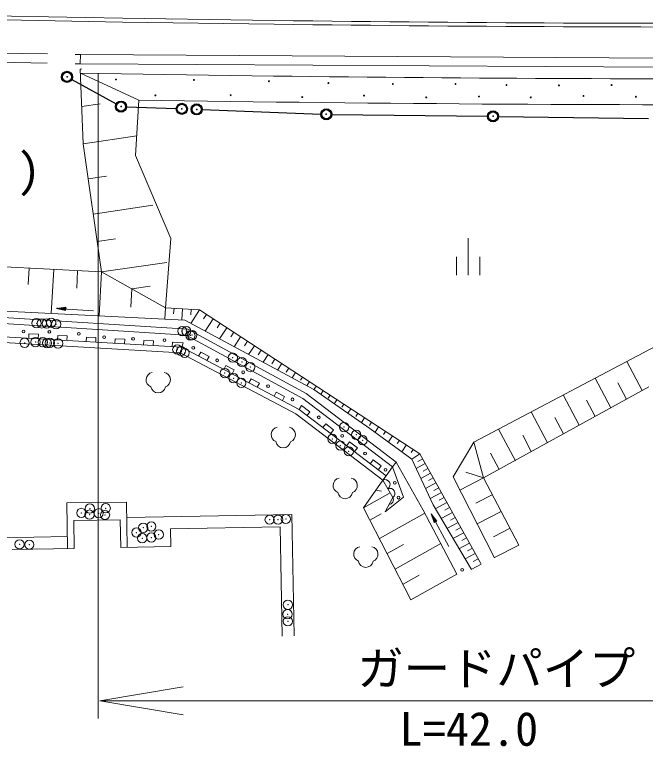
# Model space of a CAD drawing. Units: millimetres, scale not verified. Extents: x 40000 to 680000, y 20000 to 380000.
# Drawn here: x 145780 to 179825, y 235062 to 274594 of the extents above; entities that cross this region are included whole.
import ezdxf
from ezdxf.enums import TextEntityAlignment as Align

# ---------------------------------------------------------------- set-up
doc = ezdxf.new("R2010")
doc.units = ezdxf.units.MM
doc.header["$LTSCALE"] = 1000
doc.header["$PDMODE"] = 32
doc.header["$PDSIZE"] = 500
doc.linetypes.add('DASHED', pattern=[7.5, 6, -1.5])
for name, color, linetype, lineweight in [('M-BGD', 7, 'Continuous', 13), ('M-BMK-ROW', 30, 'Continuous', 25), ('M-STR-HTXT', 7, 'Continuous', 13)]:
    doc.layers.add(name, color=color, linetype=linetype, lineweight=lineweight)
doc.styles.add('ＭＳ ゴシック', font='')
doc.styles.get('ＭＳ ゴシック').set_extended_font_data('MS Gothic')

# ---------------------------------------------------------------- blocks, each defined once
blk = doc.blocks.new('open_arrow')
at = {"color": 0, "linetype": 'Continuous', "lineweight": -2}
blk.add_lwpolyline([(7.5, 1.25), (0, 0), (7.5, -1.25)], dxfattribs=at)

msp = doc.modelspace()

# ---------------------------------------------------------------- linework, layer by layer
at = {"layer": 'M-BGD'}
for p, q in [((149320, 271938), (149329, 272438)), ((149329, 272438), (192956, 272175)), ((149385, 271660), (149314, 271652)), ((149380, 271639), (149314, 271652)), ((149314, 271652), (149485, 267621)), ((149326, 271938), (192966, 271675)), ((152483, 269982), (149331, 271438)), ((149400, 269637), (150389, 269782)), ((152311, 266981), (152483, 269982)), ((149485, 267621), (152372, 268047)), ((149485, 267621), (150473, 260693)), ((154206, 262507), (152311, 266981)), ((149756, 265722), (150745, 265868)), ((150027, 263823), (153243, 264298)), ((153922, 258760), (154206, 262507)), ((170260, 262511), (170260, 260511)), ((150238, 262339), (151227, 262485)), ((169627, 261511), (169627, 260511)), ((170893, 261511), (170893, 260511)), ((142867, 261093), (150473, 260693)), ((150473, 260693), (153990, 261211)), ((146558, 260899), (146509, 260008)), ((147891, 260829), (147760, 258448)), ((149182, 260761), (149130, 259822)), ((150473, 260693), (150343, 258320)), ((150473, 260693), (153922, 258760)), ((152100, 259781), (152045, 258783)), ((152100, 259781), (153089, 259927)), ((170571, 251500), (186595, 259957)), ((154958, 258091), (142261, 258721)), ((148046, 258726), (148543, 258781)), ((148046, 258726), (150042, 258598)), ((148046, 258726), (148532, 258608)), ((148051, 258725), (148052, 258726)), ((148054, 258724), (148054, 258727)), ((148056, 258724), (148057, 258727)), ((148058, 258723), (148059, 258727)), ((148061, 258722), (148062, 258728)), ((148063, 258722), (148065, 258728)), ((148066, 258721), (148067, 258728)), ((148068, 258721), (148070, 258728)), ((148071, 258720), (148073, 258729)), ((148073, 258719), (148075, 258729)), ((148075, 258719), (148078, 258729)), ((148078, 258718), (148081, 258730)), ((148080, 258718), (148083, 258730)), ((148083, 258717), (148086, 258730)), ((148085, 258716), (148089, 258731)), ((148088, 258716), (148091, 258731)), ((148090, 258715), (148094, 258731)), ((148092, 258715), (148097, 258731)), ((148095, 258714), (148099, 258732)), ((148097, 258713), (148102, 258732)), ((148100, 258713), (148104, 258732)), ((148102, 258712), (148107, 258733)), ((148104, 258712), (148110, 258733)), ((148107, 258711), (148112, 258733)), ((148109, 258710), (148115, 258733)), ((148112, 258710), (148118, 258734)), ((148114, 258709), (148120, 258734)), ((148117, 258709), (148123, 258734)), ((148119, 258708), (148126, 258735)), ((148121, 258708), (148128, 258735)), ((148124, 258707), (148131, 258735)), ((148126, 258706), (148134, 258736)), ((148129, 258706), (148136, 258736)), ((148131, 258705), (148139, 258736)), ((148134, 258705), (148142, 258736)), ((148136, 258704), (148144, 258737)), ((148139, 258703), (148147, 258737)), ((148141, 258703), (148150, 258737)), ((148143, 258702), (148152, 258738)), ((148146, 258702), (148155, 258738)), ((148148, 258701), (148157, 258738)), ((148151, 258700), (148160, 258739)), ((148153, 258700), (148163, 258739)), ((148156, 258699), (148165, 258739)), ((148158, 258699), (148168, 258739)), ((148160, 258698), (148171, 258740)), ((148163, 258697), (148173, 258740)), ((148165, 258697), (148176, 258740)), ((148168, 258696), (148179, 258741)), ((148170, 258696), (148181, 258741)), ((148173, 258695), (148184, 258741)), ((148175, 258695), (148187, 258741)), ((148177, 258694), (148189, 258742)), ((148180, 258693), (148192, 258742)), ((148182, 258693), (148195, 258742)), ((148185, 258692), (148197, 258743)), ((148187, 258692), (148200, 258743)), ((148190, 258691), (148203, 258743)), ((148192, 258690), (148205, 258744)), ((148194, 258690), (148208, 258744)), ((148197, 258689), (148210, 258744)), ((148199, 258689), (148213, 258744)), ((148202, 258688), (148216, 258745)), ((148204, 258688), (148218, 258745)), ((148207, 258687), (148221, 258745)), ((148209, 258686), (148224, 258746)), ((148211, 258686), (148226, 258746)), ((148214, 258685), (148229, 258746)), ((148216, 258685), (148232, 258746)), ((148219, 258684), (148234, 258747)), ((148221, 258683), (148237, 258747)), ((148224, 258683), (148240, 258747)), ((148226, 258682), (148242, 258748)), ((148228, 258682), (148245, 258748)), ((148231, 258681), (148248, 258748)), ((148233, 258680), (148250, 258749)), ((148236, 258680), (148253, 258749)), ((148238, 258679), (148256, 258749)), ((148241, 258679), (148258, 258749)), ((148243, 258678), (148261, 258750)), ((148245, 258677), (148263, 258750)), ((148248, 258677), (148266, 258750)), ((148250, 258676), (148269, 258751)), ((148253, 258676), (148271, 258751)), ((148255, 258675), (148274, 258751)), ((148258, 258674), (148277, 258751)), ((148260, 258674), (148279, 258752)), ((148262, 258673), (148282, 258752)), ((148265, 258673), (148285, 258752)), ((148267, 258672), (148287, 258753)), ((148270, 258672), (148290, 258753)), ((148272, 258671), (148293, 258753)), ((148275, 258670), (148295, 258754)), ((148277, 258670), (148298, 258754)), ((148279, 258669), (148301, 258754)), ((148282, 258669), (148303, 258754)), ((148284, 258668), (148306, 258755)), ((148287, 258667), (148309, 258755)), ((148289, 258667), (148311, 258755)), ((148292, 258666), (148314, 258756)), ((148294, 258666), (148316, 258756)), ((148296, 258665), (148319, 258756)), ((148299, 258664), (148322, 258757)), ((148301, 258664), (148324, 258757)), ((148304, 258663), (148327, 258757)), ((148306, 258663), (148330, 258757)), ((148309, 258662), (148332, 258758)), ((148311, 258662), (148335, 258758)), ((148313, 258661), (148338, 258758)), ((148316, 258660), (148340, 258759)), ((148318, 258660), (148343, 258759)), ((148321, 258659), (148346, 258759)), ((148323, 258659), (148348, 258759)), ((148326, 258658), (148351, 258760)), ((148328, 258657), (148354, 258760)), ((148330, 258657), (148356, 258760)), ((148333, 258656), (148359, 258761)), ((148335, 258656), (148362, 258761)), ((148338, 258655), (148364, 258761)), ((148340, 258654), (148367, 258762)), ((148343, 258654), (148369, 258762)), ((148345, 258653), (148372, 258762)), ((148347, 258653), (148375, 258762)), ((148350, 258652), (148377, 258763)), ((148352, 258652), (148380, 258763)), ((148355, 258651), (148383, 258763)), ((148357, 258650), (148385, 258764)), ((148360, 258650), (148388, 258764)), ((148362, 258649), (148391, 258764)), ((148364, 258649), (148393, 258764)), ((148367, 258648), (148396, 258765)), ((148369, 258647), (148399, 258765)), ((148372, 258647), (148401, 258765)), ((148374, 258646), (148404, 258766)), ((148377, 258646), (148407, 258766)), ((148379, 258645), (148409, 258766)), ((148381, 258644), (148412, 258766)), ((148384, 258644), (148415, 258767)), ((148386, 258643), (148417, 258767)), ((148389, 258643), (148420, 258767)), ((148391, 258642), (148422, 258768)), ((148394, 258641), (148425, 258768)), ((148396, 258641), (148428, 258768)), ((148398, 258640), (148430, 258769)), ((148401, 258640), (148433, 258769)), ((148403, 258639), (148436, 258769)), ((148406, 258638), (148438, 258769)), ((148408, 258638), (148441, 258770)), ((148411, 258637), (148444, 258770)), ((148413, 258637), (148446, 258770)), ((148415, 258636), (148449, 258771)), ((148418, 258636), (148452, 258771)), ((148420, 258635), (148454, 258771)), ((148423, 258634), (148457, 258772)), ((148425, 258634), (148460, 258772)), ((148428, 258633), (148462, 258772)), ((148430, 258633), (148465, 258772)), ((148432, 258632), (148468, 258773)), ((148435, 258631), (148470, 258773)), ((148437, 258631), (148473, 258773)), ((148440, 258630), (148475, 258774)), ((148442, 258630), (148478, 258774)), ((148445, 258629), (148481, 258774)), ((148447, 258628), (148483, 258774)), ((148450, 258628), (148486, 258775)), ((148452, 258627), (148489, 258775)), ((148454, 258627), (148491, 258775)), ((148457, 258626), (148494, 258776)), ((148459, 258626), (148497, 258776)), ((148462, 258625), (148499, 258776)), ((148464, 258624), (148502, 258777)), ((148467, 258624), (148505, 258777)), ((148469, 258623), (148507, 258777)), ((148471, 258623), (148510, 258777)), ((148474, 258622), (148513, 258778)), ((148476, 258621), (148515, 258778)), ((148479, 258621), (148518, 258778)), ((148481, 258620), (148521, 258779)), ((148484, 258620), (148523, 258779)), ((148486, 258619), (148526, 258779)), ((148488, 258618), (148528, 258779)), ((148491, 258618), (148531, 258780)), ((148493, 258617), (148534, 258780)), ((148496, 258617), (148536, 258780)), ((148498, 258616), (148539, 258781)), ((148501, 258615), (148542, 258781)), ((148503, 258615), (148543, 258775)), ((148505, 258614), (148542, 258761)), ((148508, 258614), (148541, 258747)), ((148510, 258613), (148540, 258733)), ((148513, 258612), (148539, 258719)), ((148515, 258612), (148538, 258705)), ((148518, 258611), (148537, 258691)), ((148520, 258611), (148537, 258677)), ((148522, 258610), (148536, 258663)), ((148525, 258610), (148535, 258650)), ((148527, 258609), (148534, 258636)), ((148530, 258608), (148533, 258622)), ((148543, 258781), (148532, 258608)), ((153922, 258760), (153888, 258144)), ((155764, 258643), (153922, 258760)), ((154364, 258432), (154383, 258731)), ((154805, 258098), (154843, 258702)), ((155285, 258373), (155304, 258673)), ((155764, 258643), (155286, 257914)), ((167654, 250863), (155764, 258643)), ((142238, 258420), (155131, 257608)), ((156133, 258402), (155968, 258151)), ((156502, 258161), (156065, 257495)), ((142213, 258091), (155037, 257283)), ((161929, 254336), (154958, 258091)), ((156871, 257919), (156706, 257668)), ((154805, 256622), (141371, 257412)), ((146538, 257108), (146552, 257358)), ((146552, 257358), (147069, 257327)), ((155131, 257608), (161521, 254125)), ((157240, 257677), (156845, 257075)), ((157610, 257436), (157445, 257185)), ((154722, 256327), (141682, 257093)), ((147055, 257078), (147069, 257327)), ((148088, 257017), (148103, 257267)), ((148103, 257267), (148619, 257236)), ((148605, 256987), (148619, 257236)), ((149638, 256926), (149653, 257176)), ((149653, 257176), (150169, 257145)), ((150155, 256896), (150169, 257145)), ((151188, 256835), (151203, 257085)), ((151203, 257085), (151720, 257054)), ((151705, 256805), (151720, 257054)), ((152738, 256744), (152753, 256993)), ((152753, 256993), (153270, 256963)), ((153255, 256714), (153270, 256963)), ((155037, 257283), (161341, 253848)), ((157980, 257194), (157626, 256654)), ((154288, 256653), (154303, 256902)), ((154303, 256902), (154874, 256869)), ((154805, 256622), (154874, 256869)), ((161138, 253266), (154805, 256622)), ((158350, 256951), (158185, 256701)), ((158720, 256709), (158407, 256233)), ((160998, 253001), (154722, 256327)), ((155710, 256143), (155827, 256364)), ((155827, 256364), (156279, 256124)), ((159090, 256467), (158926, 256216)), ((159461, 256224), (159190, 255811)), ((156162, 255903), (156279, 256124)), ((159832, 255982), (159667, 255731)), ((179658, 254290), (178830, 255859)), ((157067, 255424), (157184, 255645)), ((157184, 255645), (157636, 255405)), ((157519, 255184), (157636, 255405)), ((160203, 255739), (159974, 255389)), ((160575, 255496), (160437, 255287)), ((160946, 255253), (160758, 254967)), ((161318, 255009), (161208, 254842)), ((158424, 254704), (158541, 254925)), ((158541, 254925), (158993, 254686)), ((158876, 254465), (158993, 254686)), ((161690, 254766), (161544, 254543)), ((177966, 253356), (177121, 254957)), ((178812, 253823), (178345, 254707)), ((159781, 253985), (159898, 254206)), ((159898, 254206), (160350, 253966)), ((164960, 252241), (161929, 254336)), ((162062, 254522), (161953, 254355)), ((162435, 254279), (162303, 254078)), ((180012, 254485), (171086, 249561)), ((160233, 253745), (160350, 253966)), ((161341, 253848), (166174, 250160)), ((161521, 254125), (166375, 250423)), ((162807, 254035), (162698, 253868)), ((176259, 252415), (175397, 254047)), ((161138, 253266), (161273, 253477)), ((161273, 253477), (161717, 253139)), ((163180, 253791), (163036, 253571)), ((163554, 253547), (163444, 253379)), ((177112, 252885), (176645, 253770)), ((165660, 249447), (160956, 253027)), ((165842, 249685), (161138, 253266)), ((161566, 252941), (161717, 253139)), ((163927, 253302), (163770, 253063)), ((164301, 253058), (164191, 252891)), ((174537, 251465), (173659, 253130)), ((164674, 252813), (164505, 252555)), ((175398, 251940), (174931, 252824)), ((162421, 252289), (162572, 252488)), ((162572, 252488), (163000, 252163)), ((165048, 252569), (164939, 252401)), ((167220, 250579), (164960, 252241)), ((165423, 252324), (165235, 252038)), ((162849, 251964), (163000, 252163)), ((165797, 252079), (165687, 251911)), ((166172, 251833), (165958, 251507)), ((172810, 250490), (171905, 252205)), ((173669, 250986), (173203, 251871)), ((163704, 251313), (163855, 251512)), ((163855, 251512), (164283, 251186)), ((166547, 251588), (166437, 251421)), ((169448, 249618), (170571, 251500)), ((171086, 249561), (170571, 251500)), ((164131, 250987), (164283, 251186)), ((166922, 251343), (166681, 250975)), ((167297, 251097), (167188, 250930)), ((167654, 250863), (167220, 250579)), ((170938, 244949), (167654, 250863)), ((171926, 250025), (171459, 250909)), ((164987, 250336), (165138, 250535)), ((165138, 250535), (165566, 250210)), ((166375, 250423), (166174, 250160)), ((167833, 247825), (166375, 250423)), ((168364, 248104), (167220, 250579)), ((167947, 250337), (167454, 250072)), ((167805, 250591), (167541, 250449)), ((165414, 250011), (165566, 250210)), ((165842, 249685), (166174, 250160)), ((166174, 250160), (166762, 248527)), ((168090, 250079), (167826, 249937)), ((171086, 249561), (170136, 249875)), ((165660, 249447), (165842, 249685)), ((168233, 249821), (167702, 249536)), ((168378, 249561), (168113, 249419)), ((171674, 245248), (169448, 249618)), ((171086, 249561), (169814, 248907)), ((171086, 249561), (173000, 245930)), ((165660, 249447), (164613, 247952)), ((165660, 249447), (166189, 248507)), ((168522, 249300), (167953, 248994)), ((164613, 247952), (166050, 248754)), ((165282, 248907), (165577, 248848)), ((168821, 248776), (168206, 248445)), ((168669, 249037), (168404, 248894)), ((171562, 248658), (170673, 248201)), ((166762, 248527), (165782, 247740)), ((165782, 247740), (166189, 248507)), ((168963, 248507), (168699, 248364)), ((148603, 248211), (151821, 248261)), ((148603, 248211), (148642, 245755)), ((151821, 248261), (151859, 245812)), ((164613, 247952), (167175, 242987)), ((170432, 244615), (168364, 248104)), ((169111, 248240), (168484, 247902)), ((169261, 247970), (168996, 247828)), ((160747, 247590), (151834, 247422)), ((160871, 241030), (160747, 247590)), ((164959, 247281), (165571, 247622)), ((165467, 246297), (167917, 247665)), ((169656, 244372), (167833, 247825)), ((168264, 247627), (168574, 247235)), ((168264, 247627), (168421, 247152)), ((168264, 247627), (169213, 245867)), ((168265, 247622), (168267, 247623)), ((168266, 247620), (168269, 247621)), ((168267, 247617), (168270, 247619)), ((168268, 247615), (168272, 247616)), ((168268, 247613), (168274, 247614)), ((168269, 247610), (168275, 247612)), ((168270, 247608), (168277, 247610)), ((168271, 247605), (168278, 247608)), ((168271, 247603), (168280, 247606)), ((168272, 247601), (168282, 247604)), ((168273, 247598), (168283, 247602)), ((168274, 247596), (168285, 247600)), ((168275, 247594), (168287, 247598)), ((168275, 247591), (168288, 247596)), ((168276, 247589), (168290, 247593)), ((168277, 247587), (168292, 247591)), ((168278, 247584), (168293, 247589)), ((168279, 247582), (168295, 247587)), ((168279, 247579), (168297, 247585)), ((168280, 247577), (168298, 247583)), ((168281, 247575), (168300, 247581)), ((168282, 247572), (168302, 247579)), ((168282, 247570), (168303, 247577)), ((168283, 247567), (168305, 247575)), ((168284, 247565), (168307, 247572)), ((168285, 247563), (168308, 247570)), ((168286, 247560), (168310, 247568)), ((168286, 247558), (168312, 247566)), ((168287, 247556), (168313, 247564)), ((168288, 247553), (168315, 247562)), ((168289, 247551), (168317, 247560)), ((168290, 247549), (168318, 247558)), ((168290, 247546), (168320, 247556)), ((168291, 247544), (168321, 247554)), ((168292, 247541), (168323, 247552)), ((168293, 247539), (168325, 247549)), ((168294, 247537), (168326, 247547)), ((168294, 247534), (168328, 247545)), ((168295, 247532), (168330, 247543)), ((168296, 247530), (168331, 247541)), ((168297, 247527), (168333, 247539)), ((168297, 247525), (168335, 247537)), ((168298, 247522), (168336, 247535)), ((168299, 247520), (168338, 247533)), ((168300, 247518), (168340, 247531)), ((168301, 247515), (168341, 247529)), ((168301, 247513), (168343, 247526)), ((168302, 247511), (168345, 247524)), ((168303, 247508), (168346, 247522)), ((168304, 247506), (168348, 247520)), ((168305, 247503), (168350, 247518)), ((168305, 247501), (168351, 247516)), ((168306, 247499), (168353, 247514)), ((168307, 247496), (168355, 247512)), ((168308, 247494), (168356, 247510)), ((168308, 247492), (168358, 247508)), ((168309, 247489), (168360, 247506)), ((168310, 247487), (168361, 247503)), ((168311, 247484), (168363, 247501)), ((168312, 247482), (168364, 247499)), ((168312, 247480), (168366, 247497)), ((168313, 247477), (168368, 247495)), ((168314, 247475), (168369, 247493)), ((168315, 247473), (168371, 247491)), ((168316, 247470), (168373, 247489)), ((168316, 247468), (168374, 247487)), ((168317, 247465), (168376, 247485)), ((168318, 247463), (168378, 247483)), ((168319, 247461), (168379, 247480)), ((168319, 247458), (168381, 247478)), ((168320, 247456), (168383, 247476)), ((168321, 247454), (168384, 247474)), ((168322, 247451), (168386, 247472)), ((169410, 247701), (168799, 247371)), ((172038, 247755), (170747, 247091)), ((148968, 247267), (151485, 247306)), ((148968, 247267), (148992, 245760)), ((151485, 247306), (151509, 245806)), ((168323, 247449), (168388, 247470)), ((168323, 247447), (168389, 247468)), ((168324, 247444), (168391, 247466)), ((168325, 247442), (168393, 247464)), ((168326, 247439), (168394, 247462)), ((168327, 247437), (168396, 247460)), ((168327, 247435), (168398, 247457)), ((168328, 247432), (168399, 247455)), ((168329, 247430), (168401, 247453)), ((168330, 247427), (168403, 247451)), ((168330, 247425), (168404, 247449)), ((168331, 247423), (168406, 247447)), ((168332, 247420), (168408, 247445)), ((168333, 247418), (168409, 247443)), ((168334, 247416), (168411, 247441)), ((168334, 247413), (168412, 247439)), ((168335, 247411), (168414, 247437)), ((168336, 247409), (168416, 247434)), ((168337, 247406), (168417, 247432)), ((168338, 247404), (168419, 247430)), ((168338, 247401), (168421, 247428)), ((168339, 247399), (168422, 247426)), ((168340, 247397), (168424, 247424)), ((168341, 247394), (168426, 247422)), ((168342, 247392), (168427, 247420)), ((168342, 247390), (168429, 247418)), ((168343, 247387), (168431, 247416)), ((168344, 247385), (168432, 247414)), ((168345, 247382), (168434, 247411)), ((168345, 247380), (168436, 247409)), ((168346, 247378), (168437, 247407)), ((168347, 247375), (168439, 247405)), ((168348, 247373), (168441, 247403)), ((168349, 247371), (168442, 247401)), ((168349, 247368), (168444, 247399)), ((168350, 247366), (168446, 247397)), ((168351, 247363), (168447, 247395)), ((168352, 247361), (168449, 247393)), ((168353, 247359), (168451, 247391)), ((168353, 247356), (168452, 247388)), ((168354, 247354), (168454, 247386)), ((168355, 247352), (168455, 247384)), ((168356, 247349), (168457, 247382)), ((168356, 247347), (168459, 247380)), ((168357, 247344), (168460, 247378)), ((168358, 247342), (168462, 247376)), ((168359, 247340), (168464, 247374)), ((168360, 247337), (168465, 247372)), ((168360, 247335), (168467, 247370)), ((168361, 247333), (168469, 247368)), ((168362, 247330), (168470, 247365)), ((168363, 247328), (168472, 247363)), ((168364, 247325), (168474, 247361)), ((168364, 247323), (168475, 247359)), ((168365, 247321), (168477, 247357)), ((168366, 247318), (168479, 247355)), ((168367, 247316), (168480, 247353)), ((168367, 247314), (168482, 247351)), ((168368, 247311), (168484, 247349)), ((168369, 247309), (168485, 247347)), ((168370, 247307), (168487, 247345)), ((168371, 247304), (168489, 247342)), ((168371, 247302), (168490, 247340)), ((168372, 247299), (168492, 247338)), ((168373, 247297), (168494, 247336)), ((168374, 247295), (168495, 247334)), ((168375, 247292), (168497, 247332)), ((168375, 247290), (168499, 247330)), ((168376, 247287), (168500, 247328)), ((168377, 247285), (168502, 247326)), ((168378, 247283), (168503, 247324)), ((168379, 247280), (168505, 247322)), ((168379, 247278), (168507, 247319)), ((168380, 247276), (168508, 247317)), ((168381, 247273), (168510, 247315)), ((168382, 247271), (168512, 247313)), ((168382, 247269), (168513, 247311)), ((168383, 247266), (168515, 247309)), ((168384, 247264), (168517, 247307)), ((168385, 247261), (168518, 247305)), ((168386, 247259), (168520, 247303)), ((168386, 247257), (168522, 247301)), ((168387, 247254), (168523, 247299)), ((168388, 247252), (168525, 247296)), ((168389, 247250), (168527, 247294)), ((168390, 247247), (168528, 247292)), ((168390, 247245), (168530, 247290)), ((168391, 247242), (168532, 247288)), ((168392, 247240), (168533, 247286)), ((168393, 247238), (168535, 247284)), ((168393, 247235), (168537, 247282)), ((168394, 247233), (168538, 247280)), ((168395, 247231), (168540, 247278)), ((168396, 247228), (168542, 247275)), ((168397, 247226), (168543, 247273)), ((168397, 247223), (168545, 247271)), ((168398, 247221), (168546, 247269)), ((168399, 247219), (168548, 247267)), ((168400, 247216), (168550, 247265)), ((168400, 247214), (168551, 247263)), ((168401, 247212), (168553, 247261)), ((168402, 247209), (168555, 247259)), ((168403, 247207), (168556, 247257)), ((168404, 247204), (168558, 247255)), ((168404, 247202), (168560, 247253)), ((168405, 247200), (168561, 247250)), ((168406, 247197), (168563, 247248)), ((168407, 247195), (168565, 247246)), ((168408, 247193), (168566, 247244)), ((168408, 247190), (168568, 247242)), ((168409, 247188), (168570, 247240)), ((168410, 247185), (168571, 247238)), ((168411, 247183), (168573, 247236)), ((168412, 247181), (168568, 247232)), ((168412, 247178), (168556, 247225)), ((168413, 247176), (168544, 247218)), ((168414, 247174), (168531, 247212)), ((168415, 247171), (168519, 247205)), ((168415, 247169), (168507, 247198)), ((168416, 247167), (168494, 247192)), ((168417, 247164), (168482, 247185)), ((168418, 247162), (168470, 247179)), ((168419, 247159), (168458, 247172)), ((168419, 247157), (168446, 247165)), ((168420, 247155), (168433, 247159)), ((168574, 247235), (168421, 247152)), ((169713, 247155), (169117, 246834)), ((169565, 247430), (169301, 247288)), ((160109, 246928), (154200, 246816)), ((154200, 246816), (154217, 245866)), ((160221, 241018), (160109, 246928)), ((169866, 246880), (169602, 246737)), ((172519, 246842), (171630, 246385)), ((148632, 246403), (144976, 246334)), ((170019, 246604), (169438, 246291)), ((170174, 246325), (169910, 246183)), ((165891, 245477), (166764, 245964)), ((166321, 244642), (168787, 246019)), ((170329, 246046), (169764, 245742)), ((173000, 245930), (171691, 245257)), ((148992, 245760), (145638, 245697)), ((154217, 245866), (151509, 245806)), ((170486, 245764), (170221, 245622)), ((170642, 245482), (170093, 245186)), ((170801, 245197), (170536, 245054)), ((170959, 244911), (170426, 244624)), ((166744, 243822), (167618, 244309)), ((167175, 242987), (169641, 244364))]:
    msp.add_line(p, q, dxfattribs=at)
for points in [[(141031, 274394), (141587, 274382), (151599, 274196), (159787, 274075)], [(141036, 274594), (141591, 274582), (151602, 274396), (159790, 274275)], [(149331, 271438), (151552, 271396), (159751, 271276)]]:
    msp.add_lwpolyline(points, dxfattribs=at)
at = {"layer": 'M-BGD', "linetype": 'DASHED'}
for points in [[(115448, 273183), (131539, 272799), (141551, 272582), (149329, 272438)], [(115436, 272683), (131528, 272299), (141541, 272082), (149320, 271938)]]:
    msp.add_lwpolyline(points, dxfattribs=at)
at = {"layer": 'M-BGD'}
for centre, radius in [((151251, 271090), 25), ((155457, 271066), 25), ((159505, 270995), 25), ((162715, 270900), 25), ((166193, 270852), 25), ((169577, 270852), 25), ((172328, 270789), 25), ((175159, 270773), 25), ((178005, 270789), 25), ((153378, 270228), 25), ((157441, 270236), 25), ((161307, 270141), 25), ((164644, 270220), 25), ((167996, 270125), 25), ((170842, 270172), 25), ((173641, 270125), 25), ((176487, 270204), 25), ((179317, 270157), 25), ((146263, 257475), 75), ((147652, 257463), 75), ((149243, 257348), 75), ((150615, 257175), 75), ((152172, 257083), 75), ((153867, 257002), 75), ((155423, 256587), 75), ((156715, 255918), 75), ((158110, 255272), 75), ((159459, 254523), 75), ((160773, 253808), 75), ((162192, 252839), 75), ((163460, 251836), 75), ((164694, 250879), 75), ((165801, 250003), 75), ((166300, 249305), 75), ((166498, 248500), 75), ((169938, 244603), 75)]:
    msp.add_circle(centre, radius, dxfattribs=at)
for centre, radius, start, end in [((183974, 2177622), 1903700, 269.27206, 270.27513), ((183974, 2177622), 1903500, 269.27206, 270.27513), ((183974, 2177622), 1906500, 269.27206, 270.24356), ((183974, 2177622), 1907900, 269.05427, 270.24184), ((153279, 254871), 403, 100.7561, 249.2973), ((153779, 254865), 409, 290.5662, 78.9611), ((153531, 254554), 399, 188.7398, 349.6111), ((160031, 251903), 403, 100.7561, 249.2973), ((160531, 251898), 409, 290.5662, 78.9611), ((160282, 251587), 399, 188.7398, 349.6111), ((163370, 249158), 403, 100.7561, 249.2973), ((163870, 249152), 409, 290.5662, 78.9611), ((165775, 249202), 270, 303.6641, 115.0274), ((163621, 248841), 399, 188.7398, 349.6111), ((166039, 248732), 270, 303.6641, 115.0274), ((165979, 248379), 246, 272.8041, 31.2912), ((164483, 245448), 403, 100.7561, 249.2973), ((164983, 245443), 409, 290.5662, 78.9611), ((164734, 245132), 399, 188.7398, 349.6111)]:
    msp.add_arc(centre, radius, start, end, dxfattribs=at)
for p in [(146961, 257922), (147245, 257913), (147508, 257904), (147753, 257950), (148018, 257867), (154832, 257496), (155049, 257496), (155267, 257260), (155358, 257278), (146318, 256862), (146907, 256902), (147300, 256897), (147526, 256847), (147681, 256861), (148127, 256829), (154559, 256498), (154759, 256425), (154959, 256316), (157553, 256064), (158045, 255827), (158500, 255554), (157125, 255226), (157599, 254953), (158018, 254698), (163564, 252312), (162927, 251674), (164220, 251893), (164566, 251601), (163364, 251310), (163819, 251000), (149383, 247673), (149839, 247910), (150314, 247655), (150697, 247929), (149821, 247582), (150660, 247564), (159544, 247308), (160001, 247308), (160420, 247345), (152722, 246870), (153160, 246943), (152357, 246615), (153561, 246506), (152667, 246305), (153160, 246341), (146045, 245977), (146574, 245958), (160530, 242711), (160511, 242200), (160530, 241817)]:
    msp.add_point(p, dxfattribs=at)
at = {"layer": 'M-BMK-ROW'}
for p, q in [((148871, 271086), (151260, 269771)), ((151823, 269615), (154506, 269514)), ((155907, 269462), (162304, 269222)), ((162904, 269207), (171303, 269105)), ((171903, 269097), (179992, 268991))]:
    msp.add_line(p, q, dxfattribs=at)
for centre in [(148608, 271231), (151523, 269626), (154805, 269503), (155608, 269473), (162604, 269211), (171603, 269101)]:
    msp.add_circle(centre, 300, dxfattribs=at)
for p in [(148608, 271231), (151523, 269626), (154805, 269503), (155608, 269473), (162604, 269211), (171603, 269101)]:
    msp.add_point(p, dxfattribs=at)
at = {"layer": 'M-STR-HTXT'}
for p, q in [((150287, 236573), (150287, 271431)), ((150381, 237522), (192108, 237522))]:
    msp.add_line(p, q, dxfattribs=at)

# ---------------------------------------------------------------- block references
at = {"layer": 'M-STR-HTXT', "xscale": 600, "yscale": 600}
msp.add_blockref('open_arrow', (150381, 237522), dxfattribs=at)

# ---------------------------------------------------------------- texts
at = {"layer": 'M-BGD', "style": 'ＭＳ ゴシック'}
msp.add_text(')', height=1833, dxfattribs=at).set_placement((146555, 266191), align=Align.MIDDLE_CENTER)
at = {"layer": 'M-STR-HTXT', "style": 'ＭＳ ゴシック'}
msp.add_text('ガードパイプ', height=1833, dxfattribs=at).set_placement((164281, 237804), align=Align.BOTTOM_LEFT)
msp.add_text('L=42.0', height=1833, dxfattribs=at).set_placement((170300, 234542), align=Align.BOTTOM_CENTER)

doc.saveas('drawing.dxf')
